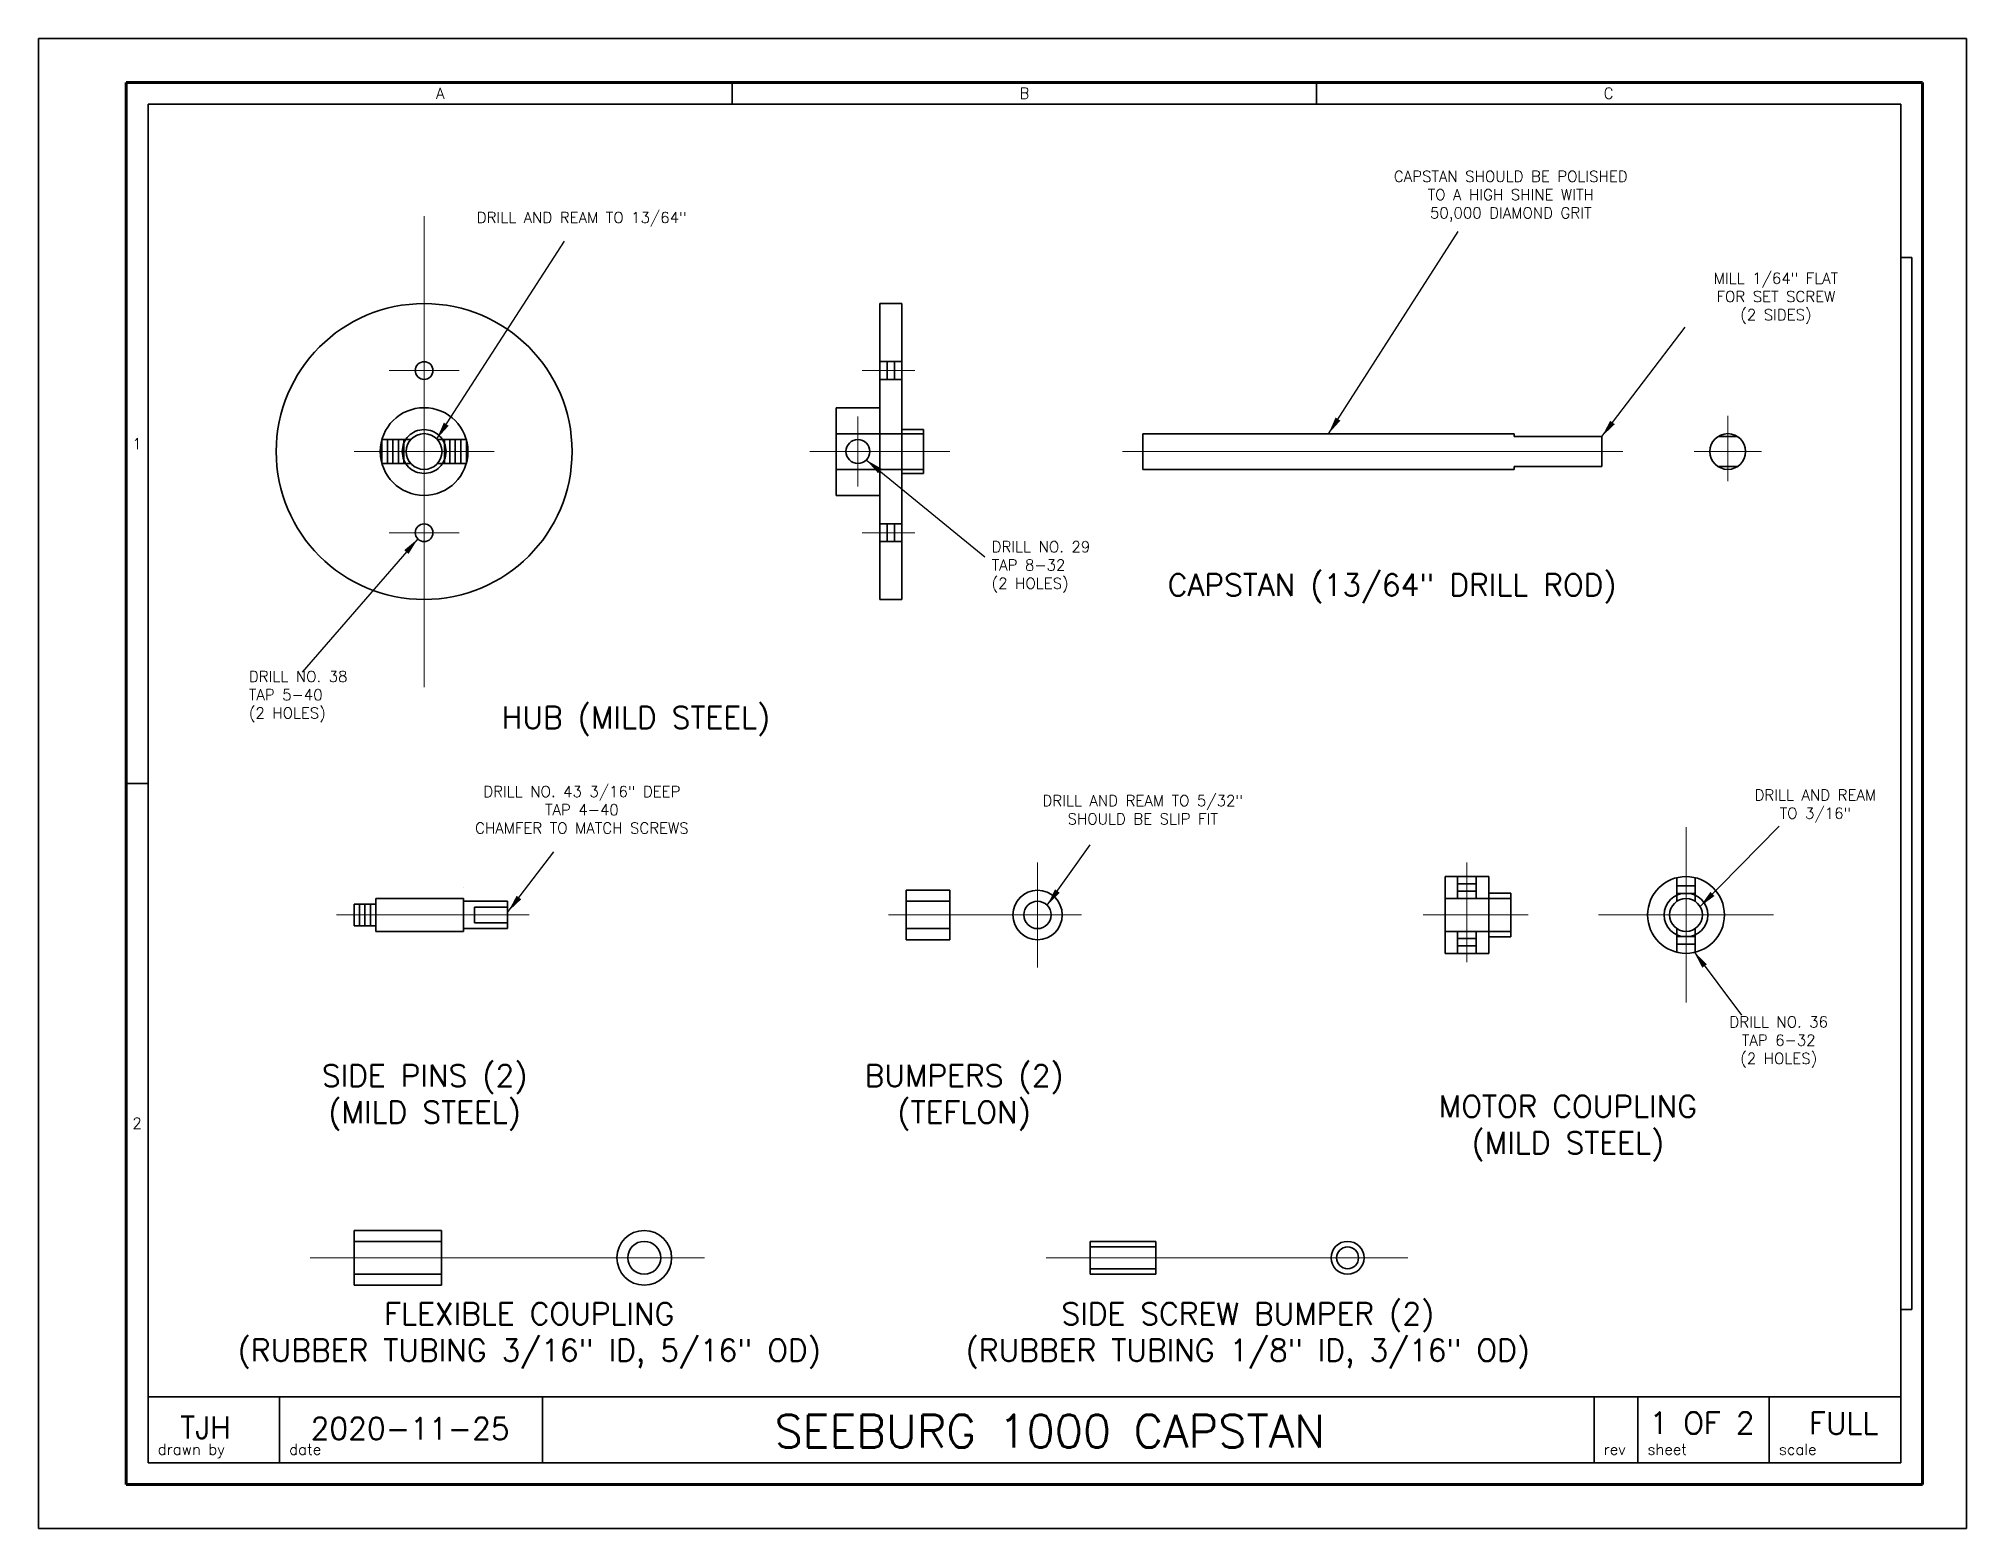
# Model space of a CAD drawing. Header units: inches. Extents: x 0 to 11, y 0 to 8.5.
import ezdxf

# ---------------------------------------------------------------- set-up
doc = ezdxf.new("R2010")
doc.units = ezdxf.units.IN
doc.linetypes.add('CENTER2', pattern=[28.575, 19.05, -3.175, 3.175, -3.175])
doc.linetypes.add('DASHEDTINY', pattern=[2.8575, 1.905, -0.9525])
for name, color, linetype, lineweight, true_color in [('Center Lines', 5, 'CENTER2', 18, 0x0000ff), ('Dimensions', 5, 'Continuous', 18, 0x0000ff), ('Hidden', 5, 'DASHEDTINY', 35, 0x0000ff), ('Title Block', 5, 'Continuous', 35, 0x0000ff)]:
    doc.layers.add(name, color=color, linetype=linetype, lineweight=lineweight, true_color=true_color)
doc.layers.add('Drawing Border', color=7, linetype='Continuous', lineweight=35)
doc.layers.add('Main Drawing', color=7, linetype='Continuous', lineweight=35)
doc.layers.add('Paper Format', color=6, linetype='Continuous', lineweight=35, true_color=0xff00ff, plot=False)
doc.styles.add('QCADDimTextStyle', font='txt')
doc.styles.add('textstyle11', font='romans')
doc.styles.add('textstyle12', font='romans')
doc.styles.add('textstyle13', font='romans')
doc.styles.add('textstyle14', font='romans')
doc.styles.add('textstyle15', font='romans')
doc.styles.add('textstyle16', font='romans')
doc.styles.add('textstyle17', font='romans')
doc.styles.add('textstyle18', font='romans')
doc.styles.add('textstyle19', font='romans')
doc.styles.add('textstyle20', font='romans')
doc.styles.add('textstyle21', font='RomanS')
doc.styles.add('textstyle22', font='romans')
doc.styles.add('textstyle23', font='romans')
doc.styles.add('textstyle24', font='RomanS')
doc.styles.add('textstyle25', font='RomanS')
doc.styles.add('textstyle26', font='romans')
doc.styles.add('textstyle27', font='romans')
doc.styles.add('textstyle28', font='romans')
doc.styles.add('textstyle29', font='romans')
doc.styles.add('textstyle30', font='romans')
doc.styles.add('textstyle31', font='romans')
doc.styles.add('textstyle32', font='romans')
doc.styles.add('textstyle33', font='romans')
doc.styles.add('textstyle34', font='romans')
doc.styles.add('textstyle35', font='romans')
doc.styles.add('textstyle36', font='RomanS')
doc.styles.add('textstyle37', font='romans')
doc.styles.add('textstyle38', font='romans')
doc.styles.add('textstyle39', font='romans')
doc.styles.add('textstyle40', font='romans')
doc.styles.add('textstyle41', font='romans')
doc.dimstyles.new('QCADDimStyle', dxfattribs={"dimtxt": 0.1, "dimasz": 0.1, "dimexe": 0.05, "dimexo": 0.025, "dimgap": 0.025, "dimtad": 1, "dimtoh": 1, "dimdec": 4, "dimzin": 0, "dimdsep": 46, "dimtxsty": 'QCADDimTextStyle', "dimcen": 0.09, "dimadec": 0, "dimazin": 0, "dimtfac": 1, "dimtdec": 4, "dimtofl": 0, "dimtmove": 0, "dimatfit": 3, "dimfxl": 1, "dimtolj": 1, "dimtzin": 0, "dimarcsym": 0})

msp = doc.modelspace()

# ---------------------------------------------------------------- linework, layer by layer
at = {"layer": 'Center Lines'}
for p, q in [((2.2, 7.487), (2.2, 4.8)), ((2, 6.606), (2.4, 6.606)), ((4.7, 6.606), (5, 6.606)), ((4.675, 6.344), (4.675, 5.944)), ((9.638, 5.974), (9.638, 6.348)), ((1.8, 6.144), (2.6, 6.144)), ((4.4, 6.144), (5.2, 6.144)), ((6.184, 6.144), (9.04, 6.144)), ((9.446, 6.144), (9.83, 6.144)), ((9.638, 6.144), (9.638, 5.974)), ((2, 5.681), (2.4, 5.681)), ((4.7, 5.681), (5, 5.681)), ((9.4, 3), (9.4, 4)), ((5.7, 3.8), (5.7, 3.2)), ((8.149, 3.8), (8.15, 3.23)), ((2.8, 3.5), (1.7, 3.5)), ((5.95, 3.5), (4.85, 3.5)), ((8.5, 3.5), (7.9, 3.5)), ((8.9, 3.5), (9.9, 3.5)), ((1.55, 1.544), (3.8, 1.544)), ((5.75, 1.544), (7.812, 1.544))]:
    msp.add_line(p, q, dxfattribs=at)
at = {"layer": 'Drawing Border', "lineweight": 70}
for p, q in [((10.75, 8.25), (0.5, 8.25)), ((0.5, 8.25), (0.5, 0.25)), ((10.75, 0.25), (10.75, 8.25)), ((0.5, 0.25), (10.75, 0.25))]:
    msp.add_line(p, q, dxfattribs=at)
at = {"layer": 'Drawing Border'}
for p, q in [((3.958, 8.125), (3.958, 8.25)), ((7.292, 8.125), (7.292, 8.25)), ((10.625, 8.125), (0.625, 8.125)), ((0.625, 8.125), (0.625, 0.375)), ((10.625, 0.375), (10.625, 8.125)), ((0.5, 4.25), (0.625, 4.25)), ((0.625, 0.375), (10.625, 0.375))]:
    msp.add_line(p, q, dxfattribs=at)
for points in [[(10.625, 1.25), (10.688, 1.25), (10.688, 7.25), (10.625, 7.25)], [(5.625, 0.375), (5.625, 0.375), (5.625, 0.375), (5.625, 0.375)], [(5.625, 0.375), (5.625, 0.375), (5.625, 0.375), (5.625, 0.375)]]:
    msp.add_lwpolyline(points, close=True, dxfattribs=at)
at = {"layer": 'Hidden'}
for p, q in [((4.8, 6.657), (4.925, 6.657)), ((4.842, 6.657), (4.842, 6.555)), ((4.883, 6.657), (4.883, 6.555)), ((4.8, 6.555), (4.925, 6.555)), ((1.959, 6.212), (2.125, 6.212)), ((1.959, 6.212), (1.959, 6.076)), ((1.991, 6.212), (1.991, 6.076)), ((2.022, 6.212), (2.022, 6.076)), ((2.053, 6.212), (2.053, 6.076)), ((2.084, 6.212), (2.084, 6.076)), ((2.441, 6.212), (2.275, 6.212)), ((2.316, 6.212), (2.316, 6.076)), ((2.347, 6.212), (2.347, 6.076)), ((2.378, 6.212), (2.378, 6.076)), ((2.409, 6.212), (2.409, 6.076)), ((2.441, 6.212), (2.441, 6.076)), ((4.55, 6.245), (5.05, 6.245)), ((2.125, 6.076), (1.959, 6.076)), ((2.441, 6.076), (2.275, 6.076)), ((4.55, 6.042), (5.05, 6.042)), ((4.8, 5.732), (4.925, 5.732)), ((4.842, 5.732), (4.842, 5.63)), ((4.883, 5.732), (4.883, 5.63)), ((4.8, 5.63), (4.925, 5.63)), ((8.097, 3.719), (8.097, 3.594)), ((8.097, 3.677), (8.203, 3.677)), ((8.097, 3.635), (8.203, 3.635)), ((8.203, 3.594), (8.203, 3.719)), ((9.347, 3.712), (9.347, 3.577)), ((9.347, 3.667), (9.453, 3.667)), ((9.453, 3.577), (9.453, 3.712)), ((5.2, 3.578), (4.95, 3.578)), ((8.4, 3.594), (8.025, 3.594)), ((9.347, 3.622), (9.453, 3.622)), ((5.2, 3.422), (4.95, 3.422)), ((9.347, 3.288), (9.347, 3.423)), ((9.453, 3.423), (9.453, 3.288)), ((8.4, 3.406), (8.025, 3.406)), ((8.097, 3.281), (8.097, 3.406)), ((8.097, 3.365), (8.203, 3.365)), ((8.097, 3.323), (8.203, 3.323)), ((8.203, 3.406), (8.203, 3.281)), ((9.347, 3.378), (9.453, 3.378)), ((9.347, 3.333), (9.453, 3.333)), ((1.8, 1.637), (2.3, 1.637)), ((6, 1.606), (6.375, 1.606)), ((1.8, 1.45), (2.3, 1.45)), ((6, 1.481), (6.375, 1.481))]:
    msp.add_line(p, q, dxfattribs=at)
msp.add_lwpolyline([(2.675, 3.455), (2.487, 3.455), (2.487, 3.545), (2.675, 3.545)], close=True, dxfattribs=at)
msp.add_circle((2.2, 6.144), 0.125, dxfattribs=at)
at = {"layer": 'Main Drawing'}
for p, q in [((4.925, 6.988), (4.8, 6.988)), ((4.8, 6.988), (4.8, 5.3)), ((4.925, 5.3), (4.925, 6.988)), ((4.8, 6.394), (4.55, 6.394)), ((4.55, 6.394), (4.55, 5.894)), ((4.8, 5.894), (4.8, 6.394)), ((5.05, 6.269), (4.925, 6.269)), ((4.925, 6.269), (4.925, 6.019)), ((5.05, 6.019), (5.05, 6.269)), ((6.3, 6.245), (6.3, 6.042)), ((8.42, 6.245), (6.3, 6.245)), ((8.42, 6.23), (8.42, 6.245)), ((8.92, 6.23), (8.42, 6.23)), ((8.92, 6.058), (8.92, 6.23)), ((9.583, 6.23), (9.692, 6.23)), ((8.92, 6.058), (8.42, 6.058)), ((8.42, 6.058), (8.42, 6.042)), ((9.583, 6.058), (9.692, 6.058)), ((4.925, 6.019), (5.05, 6.019)), ((6.3, 6.042), (8.42, 6.042)), ((4.55, 5.894), (4.8, 5.894)), ((4.8, 5.3), (4.925, 5.3)), ((4.95, 3.359), (4.95, 3.641)), ((4.95, 3.641), (5.2, 3.641)), ((5.2, 3.641), (5.2, 3.359)), ((5.2, 3.641), (5.2, 3.359)), ((8.025, 3.719), (8.025, 3.281)), ((8.275, 3.719), (8.025, 3.719)), ((8.275, 3.281), (8.275, 3.719)), ((1.925, 3.562), (1.8, 3.562)), ((1.8, 3.562), (1.8, 3.438)), ((1.8, 3.562), (1.8, 3.438)), ((1.831, 3.562), (1.831, 3.438)), ((1.862, 3.562), (1.862, 3.438)), ((1.894, 3.562), (1.894, 3.438)), ((1.925, 3.406), (1.925, 3.594)), ((2.425, 3.594), (1.925, 3.594)), ((2.425, 3.406), (2.425, 3.594)), ((2.425, 3.578), (2.675, 3.578)), ((2.675, 3.578), (2.675, 3.422)), ((2.675, 3.422), (2.675, 3.578)), ((8.275, 3.625), (8.4, 3.625)), ((8.4, 3.375), (8.4, 3.625)), ((1.8, 3.438), (1.925, 3.438)), ((2.675, 3.422), (2.425, 3.422)), ((1.925, 3.406), (2.425, 3.406)), ((5.2, 3.359), (4.95, 3.359)), ((8.4, 3.375), (8.275, 3.375)), ((8.025, 3.281), (8.275, 3.281)), ((1.8, 1.7), (2.3, 1.7)), ((1.8, 1.387), (1.8, 1.7)), ((2.3, 1.7), (2.3, 1.387)), ((6, 1.45), (6, 1.637)), ((6, 1.637), (6.375, 1.637)), ((6.375, 1.45), (6.375, 1.637)), ((6, 1.45), (6.375, 1.45)), ((2.3, 1.387), (1.8, 1.387))]:
    msp.add_line(p, q, dxfattribs=at)
msp.add_lwpolyline([(2.425, 3.656), (2.425, 3.656), (2.425, 3.656), (2.425, 3.656)], close=True, dxfattribs=at)
for centre, radius in [((2.2, 6.144), 0.844), ((2.2, 6.606), 0.0505), ((2.2, 6.144), 0.25), ((2.2, 6.144), 0.102), ((4.675, 6.144), 0.068), ((9.638, 6.144), 0.102), ((2.2, 5.681), 0.0505), ((5.7, 3.5), 0.141), ((9.4, 3.5), 0.219), ((5.7, 3.5), 0.0781), ((9.4, 3.5), 0.125), ((9.4, 3.5), 0.0938), ((3.456, 1.544), 0.156), ((3.456, 1.544), 0.0938), ((7.469, 1.544), 0.0938), ((7.469, 1.544), 0.0625)]:
    msp.add_circle(centre, radius, dxfattribs=at)
at = {"layer": 'Paper Format'}
for p, q in [((11, 8.5), (0, 8.5)), ((0, 8.5), (0, 0)), ((11, 0), (11, 8.5)), ((0, 0), (11, 0))]:
    msp.add_line(p, q, dxfattribs=at)
at = {"layer": 'Title Block'}
for p, q in [((0.875, 0.75), (0.625, 0.75)), ((0.625, 0.75), (0.625, 0.375)), ((1.125, 0.75), (0.875, 0.75)), ((1.375, 0.75), (1.125, 0.75)), ((1.375, 0.375), (1.375, 0.75)), ((1.625, 0.75), (1.375, 0.75)), ((1.875, 0.75), (1.625, 0.75)), ((2.125, 0.75), (1.875, 0.75)), ((2.375, 0.75), (2.125, 0.75)), ((2.625, 0.75), (2.375, 0.75)), ((2.875, 0.75), (2.625, 0.75)), ((2.875, 0.375), (2.875, 0.75)), ((3.125, 0.75), (2.875, 0.75)), ((3.375, 0.75), (3.125, 0.75)), ((3.625, 0.75), (3.375, 0.75)), ((3.875, 0.75), (3.625, 0.75)), ((4.125, 0.75), (3.875, 0.75)), ((4.375, 0.75), (4.125, 0.75)), ((4.625, 0.75), (4.375, 0.75)), ((4.875, 0.75), (4.625, 0.75)), ((5.125, 0.75), (4.875, 0.75)), ((5.375, 0.75), (5.125, 0.75)), ((5.625, 0.75), (5.375, 0.75)), ((5.875, 0.75), (5.625, 0.75)), ((6.125, 0.75), (5.875, 0.75)), ((6.375, 0.75), (6.125, 0.75)), ((6.625, 0.75), (6.375, 0.75)), ((6.875, 0.75), (6.625, 0.75)), ((7.125, 0.75), (6.875, 0.75)), ((7.375, 0.75), (7.125, 0.75)), ((7.625, 0.75), (7.375, 0.75)), ((7.875, 0.75), (7.625, 0.75)), ((8.125, 0.75), (7.875, 0.75)), ((8.375, 0.75), (8.125, 0.75)), ((8.625, 0.75), (8.375, 0.75)), ((8.875, 0.75), (8.625, 0.75)), ((8.875, 0.375), (8.875, 0.75)), ((9.125, 0.75), (8.875, 0.75)), ((9.125, 0.375), (9.125, 0.75)), ((9.375, 0.75), (9.125, 0.75)), ((9.625, 0.75), (9.375, 0.75)), ((9.875, 0.75), (9.625, 0.75)), ((9.875, 0.375), (9.875, 0.75)), ((10.125, 0.75), (9.875, 0.75)), ((10.375, 0.75), (10.125, 0.75)), ((10.625, 0.75), (10.375, 0.75)), ((10.625, 0.375), (10.625, 0.75)), ((0.625, 0.375), (0.875, 0.375)), ((0.875, 0.375), (1.125, 0.375)), ((1.125, 0.375), (1.375, 0.375)), ((1.375, 0.375), (1.625, 0.375)), ((1.625, 0.375), (1.875, 0.375)), ((1.875, 0.375), (2.125, 0.375)), ((2.125, 0.375), (2.375, 0.375)), ((2.375, 0.375), (2.625, 0.375)), ((2.625, 0.375), (2.875, 0.375)), ((2.875, 0.375), (3.125, 0.375)), ((3.125, 0.375), (3.375, 0.375)), ((3.375, 0.375), (3.625, 0.375)), ((3.625, 0.375), (3.875, 0.375)), ((3.875, 0.375), (4.125, 0.375)), ((4.125, 0.375), (4.375, 0.375)), ((4.375, 0.375), (4.625, 0.375)), ((4.625, 0.375), (4.875, 0.375)), ((4.875, 0.375), (5.125, 0.375)), ((5.125, 0.375), (5.375, 0.375)), ((5.375, 0.375), (5.625, 0.375)), ((5.625, 0.375), (5.875, 0.375)), ((5.875, 0.375), (6.125, 0.375)), ((6.125, 0.375), (6.375, 0.375)), ((6.375, 0.375), (6.625, 0.375)), ((6.625, 0.375), (6.875, 0.375)), ((6.875, 0.375), (7.125, 0.375)), ((7.125, 0.375), (7.375, 0.375)), ((7.375, 0.375), (7.625, 0.375)), ((7.625, 0.375), (7.875, 0.375)), ((7.875, 0.375), (8.125, 0.375)), ((8.125, 0.375), (8.375, 0.375)), ((8.375, 0.375), (8.625, 0.375)), ((8.625, 0.375), (8.875, 0.375)), ((8.875, 0.375), (9.125, 0.375)), ((9.125, 0.375), (9.375, 0.375)), ((9.375, 0.375), (9.625, 0.375)), ((9.625, 0.375), (9.875, 0.375)), ((9.875, 0.375), (10.125, 0.375)), ((10.125, 0.375), (10.375, 0.375)), ((10.375, 0.375), (10.625, 0.375))]:
    msp.add_line(p, q, dxfattribs=at)

# ---------------------------------------------------------------- texts
at = {"layer": 'Dimensions'}
for s, insert, char_height, width, attachment_point, style in [('CAPSTAN SHOULD BE POLISHED\\PTO A HIGH SHINE WITH\\P50,000 DIAMOND GRIT', (8.4, 7.6), 0.0625, 1.52455, 5, 'textstyle26'), ('DRILL AND REAM TO 13/64"', (2.5, 7.427), 0.0625, 1.35119, 7, 'textstyle23'), ('MILL 1/64" FLAT\\PFOR SET SCREW\\P(2 SIDES)', (9.913, 7.018), 0.0625, 1.20833, 5, 'textstyle25'), ('DRILL NO. 29\\PTAP 8-32\\P(2 HOLES)', (5.438, 5.34), 0.0625, 0.8625, 7, 'textstyle24'), ('CAPSTAN (13/64" DRILL ROD)', (7.723, 5.362), 0.125, 2.9003, 5, 'textstyle27'), ('DRILL NO. 38\\PTAP 5-40\\P(2 HOLES)', (1.2, 4.6), 0.0625, 0.97693, 7, 'textstyle21'), ('HUB (MILD STEEL)', (3.409, 4.606), 0.125, 1.70536, 5, 'textstyle22'), ('DRILL NO. 43 3/16" DEEP\\PTAP 4-40\\PCHAMFER TO MATCH SCREWS', (3.1, 4.1), 0.0625, 1.41741, 5, 'textstyle40'), ('DRILL AND REAM TO 5/32"\\PSHOULD BE SLIP FIT', (6.3, 4.1), 0.0625, 1.31548, 5, 'textstyle28'), ('DRILL AND REAM\\PTO 3/16"', (10.138, 4.122), 0.0625, 0.78423, 5, 'textstyle31'), ('DRILL NO. 36\\PTAP 6-32\\P(2 HOLES)', (9.929, 2.775), 0.0625, 0.61161, 5, 'textstyle32'), ('SIDE PINS (2)\\P(MILD STEEL)', (2.203, 2.458), 0.125, 1.26488, 5, 'textstyle30'), ('BUMPERS (2)\\P(TEFLON)', (5.281, 2.458), 0.125, 1.2247, 5, 'textstyle29'), ('MOTOR COUPLING\\P(MILD STEEL)', (8.726, 2.283), 0.125, 1.64137, 5, 'textstyle33'), ('FLEXIBLE COUPLING\\P(RUBBER TUBING 3/16" ID, 5/16" OD)', (2.8, 1.1), 0.125, 3.5997, 5, 'textstyle39'), ('SIDE SCREW BUMPER (2)\\P(RUBBER TUBING 1/8" ID, 3/16" OD)', (6.9, 1.1), 0.125, 3.48065, 5, 'textstyle41')]:
    msp.add_mtext(s, dxfattribs=dict(at, insert=insert, char_height=char_height, width=width, attachment_point=attachment_point, style=style))
at = {"layer": 'Drawing Border', "char_height": 0.0625, "attachment_point": 5}
for s, insert, width, style in [('A', (2.292, 8.188), 0.04762, 'textstyle11'), ('B', (5.625, 8.188), 0.04167, 'textstyle12'), ('C', (8.958, 8.188), 0.04464, 'textstyle13'), ('1', (0.562, 6.188), 0.01488, 'textstyle14'), ('2', (0.562, 2.312), 0.04167, 'textstyle15')]:
    msp.add_mtext(s, dxfattribs=dict(at, insert=insert, width=width, style=style))
at = {"layer": 'Title Block'}
for s, insert, char_height, width, attachment_point, style in [('1 OF 2', (9.191, 0.539), 0.125, 0.59821, 7, 'textstyle37'), ('FULL', (10.3, 0.6), 0.125, 0.42857, 5, 'textstyle35'), ('TJH', (0.808, 0.513), 0.125, 0.30952, 7, 'textstyle38'), ('2020-11-25', (2.12, 0.57), 0.125, 1.14881, 5, 'textstyle34'), ('SEEBURG 1000 CAPSTAN', (5.77, 0.555), 0.1875, 4.66085, 5, 'textstyle36'), ('drawn by', (0.68, 0.4), 0.0625, 0.42188, 7, 'textstyle16'), ('date', (1.43, 0.42), 0.0625, 0.19345, 7, 'textstyle17'), ('rev', (8.93, 0.42), 0.0625, 0.1369, 7, 'textstyle20'), ('sheet', (9.18, 0.42), 0.0625, 0.24405, 7, 'textstyle19'), ('scale', (9.93, 0.42), 0.0625, 0.22321, 7, 'textstyle18')]:
    msp.add_mtext(s, dxfattribs=dict(at, insert=insert, char_height=char_height, width=width, attachment_point=attachment_point, style=style))

# ---------------------------------------------------------------- leaders
at = {"layer": 'Dimensions'}
for points in [[(7.36, 6.245), (8.1, 7.4)], [(2.272, 6.216), (3, 7.344)], [(8.92, 6.23), (9.395, 6.854)], [(4.723, 6.096), (5.4, 5.544)], [(2.164, 5.646), (1.505, 4.885)], [(9.481, 3.549), (9.931, 4.006)], [(2.68, 3.52), (2.94, 3.86)], [(5.755, 3.555), (6, 3.9)], [(9.446, 3.289), (9.717, 2.928)]]:
    msp.add_leader(points, dimstyle='QCADDimStyle', dxfattribs=at)

doc.saveas('drawing.dxf')
